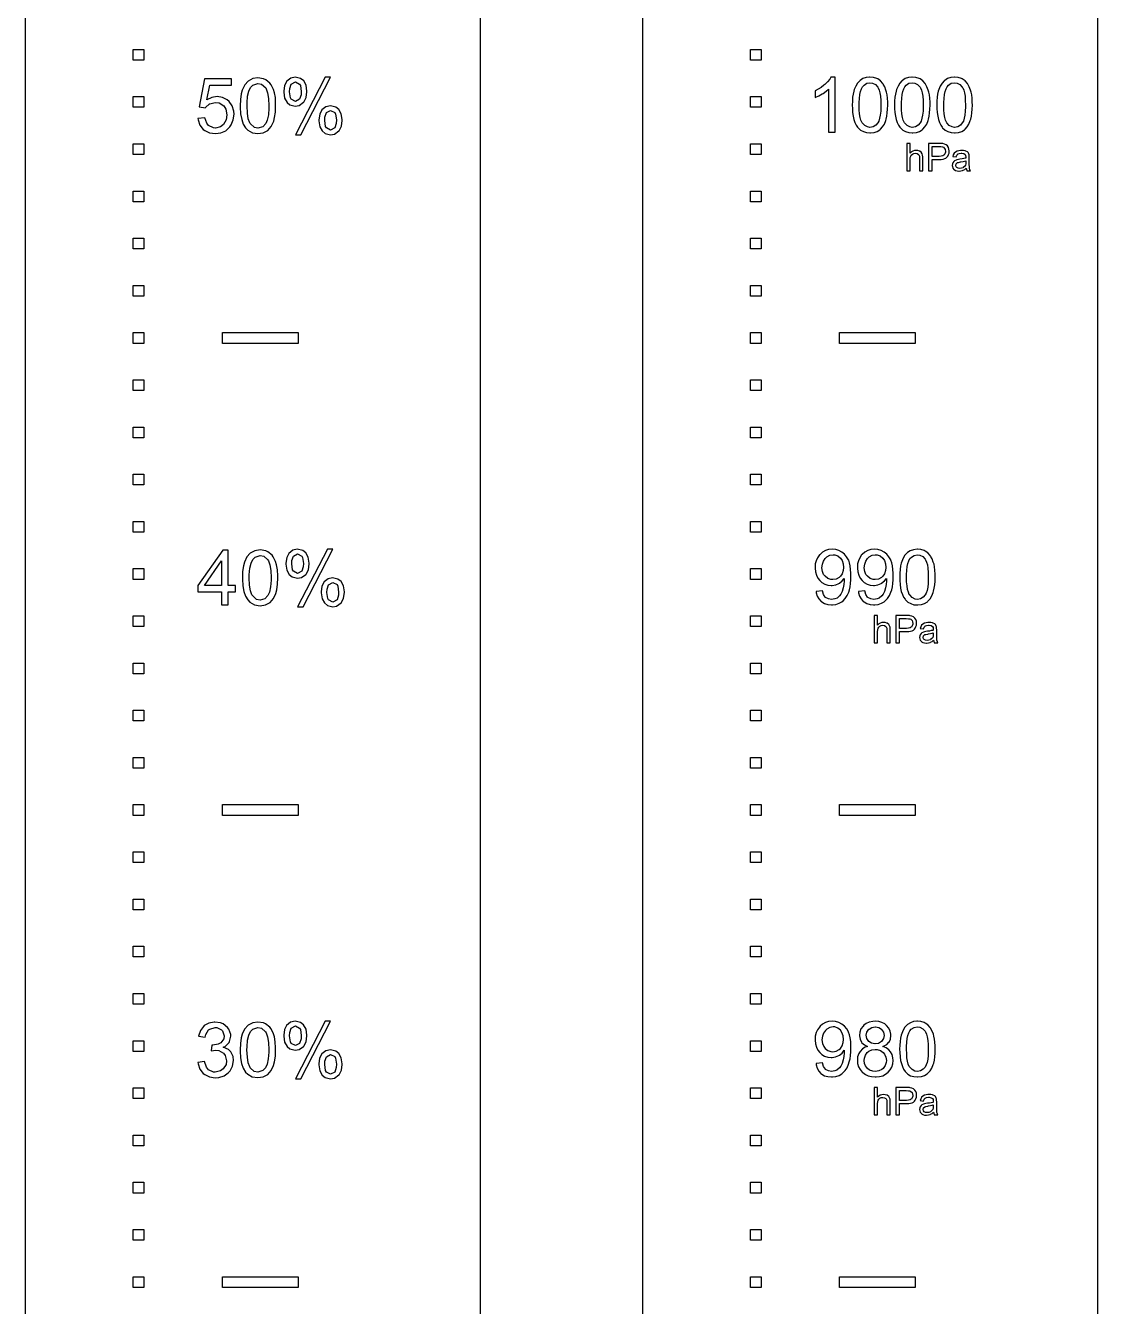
# Model space of a CAD drawing. Header units: inches. Extents: x 17799.5 to 17853.5, y 16359.4 to 16398.9.
# Drawn here: x 17835.678 to 17838.631, y 16374.311 to 16377.838 of the extents above; entities that cross this region are included whole.
import ezdxf

# ---------------------------------------------------------------- set-up
doc = ezdxf.new("R2010")
doc.units = ezdxf.units.IN
doc.header["$MEASUREMENT"] = 0

msp = doc.modelspace()

# ---------------------------------------------------------------- linework, layer by layer
at = {"color": 4, "linetype": 'ByBlock'}
for points in [[(17836.9303, 16370.6776), (17835.6779, 16370.6776), (17835.6779, 16384.5786), (17836.9303, 16384.5786)], [(17838.6306, 16370.6776), (17837.3782, 16370.6776), (17837.3782, 16384.5786), (17838.6306, 16384.5786)]]:
    msp.add_lwpolyline(points, close=True, dxfattribs=at)
at = {"color": 2, "linetype": 'ByBlock'}
for points in [[(17835.9746, 16377.7728), (17836.0036, 16377.7728), (17836.0036, 16377.7433), (17835.9746, 16377.7433)], [(17837.6749, 16377.7728), (17837.7039, 16377.7728), (17837.7039, 16377.7433), (17837.6749, 16377.7433)], [(17835.9746, 16377.6428), (17836.0036, 16377.6428), (17836.0036, 16377.6133), (17835.9746, 16377.6133)], [(17837.6749, 16377.6428), (17837.7039, 16377.6428), (17837.7039, 16377.6133), (17837.6749, 16377.6133)], [(17835.9746, 16377.5128), (17836.0036, 16377.5128), (17836.0036, 16377.4833), (17835.9746, 16377.4833)], [(17837.6749, 16377.5128), (17837.7039, 16377.5128), (17837.7039, 16377.4833), (17837.6749, 16377.4833)], [(17835.9746, 16377.3828), (17836.0036, 16377.3828), (17836.0036, 16377.3533), (17835.9746, 16377.3533)], [(17837.6749, 16377.3828), (17837.7039, 16377.3828), (17837.7039, 16377.3533), (17837.6749, 16377.3533)], [(17835.9746, 16377.2528), (17836.0036, 16377.2528), (17836.0036, 16377.2233), (17835.9746, 16377.2233)], [(17837.6749, 16377.2528), (17837.7039, 16377.2528), (17837.7039, 16377.2233), (17837.6749, 16377.2233)], [(17835.9746, 16377.1228), (17836.0036, 16377.1228), (17836.0036, 16377.0933), (17835.9746, 16377.0933)], [(17837.6749, 16377.1228), (17837.7039, 16377.1228), (17837.7039, 16377.0933), (17837.6749, 16377.0933)], [(17835.9746, 16376.9928), (17836.0036, 16376.9928), (17836.0036, 16376.9633), (17835.9746, 16376.9633)], [(17836.22, 16376.9928), (17836.4286, 16376.9928), (17836.4286, 16376.9633), (17836.22, 16376.9633)], [(17837.6749, 16376.9928), (17837.7039, 16376.9928), (17837.7039, 16376.9633), (17837.6749, 16376.9633)], [(17837.9203, 16376.9928), (17838.1289, 16376.9928), (17838.1289, 16376.9633), (17837.9203, 16376.9633)], [(17835.9746, 16376.8628), (17836.0036, 16376.8628), (17836.0036, 16376.8333), (17835.9746, 16376.8333)], [(17837.6749, 16376.8628), (17837.7039, 16376.8628), (17837.7039, 16376.8333), (17837.6749, 16376.8333)], [(17835.9746, 16376.7328), (17836.0036, 16376.7328), (17836.0036, 16376.7033), (17835.9746, 16376.7033)], [(17837.6749, 16376.7328), (17837.7039, 16376.7328), (17837.7039, 16376.7033), (17837.6749, 16376.7033)], [(17835.9746, 16376.6028), (17836.0036, 16376.6028), (17836.0036, 16376.5733), (17835.9746, 16376.5733)], [(17837.6749, 16376.6028), (17837.7039, 16376.6028), (17837.7039, 16376.5733), (17837.6749, 16376.5733)], [(17835.9746, 16376.4728), (17836.0036, 16376.4728), (17836.0036, 16376.4433), (17835.9746, 16376.4433)], [(17837.6749, 16376.4728), (17837.7039, 16376.4728), (17837.7039, 16376.4433), (17837.6749, 16376.4433)], [(17835.9746, 16376.3428), (17836.0036, 16376.3428), (17836.0036, 16376.3133), (17835.9746, 16376.3133)], [(17837.6749, 16376.3428), (17837.7039, 16376.3428), (17837.7039, 16376.3133), (17837.6749, 16376.3133)], [(17835.9746, 16376.2128), (17836.0036, 16376.2128), (17836.0036, 16376.1833), (17835.9746, 16376.1833)], [(17837.6749, 16376.2128), (17837.7039, 16376.2128), (17837.7039, 16376.1833), (17837.6749, 16376.1833)], [(17835.9746, 16376.0828), (17836.0036, 16376.0828), (17836.0036, 16376.0533), (17835.9746, 16376.0533)], [(17837.6749, 16376.0828), (17837.7039, 16376.0828), (17837.7039, 16376.0533), (17837.6749, 16376.0533)], [(17835.9746, 16375.9528), (17836.0036, 16375.9528), (17836.0036, 16375.9233), (17835.9746, 16375.9233)], [(17837.6749, 16375.9528), (17837.7039, 16375.9528), (17837.7039, 16375.9233), (17837.6749, 16375.9233)], [(17835.9746, 16375.8228), (17836.0036, 16375.8228), (17836.0036, 16375.7933), (17835.9746, 16375.7933)], [(17837.6749, 16375.8228), (17837.7039, 16375.8228), (17837.7039, 16375.7933), (17837.6749, 16375.7933)], [(17835.9746, 16375.6928), (17836.0036, 16375.6928), (17836.0036, 16375.6633), (17835.9746, 16375.6633)], [(17836.22, 16375.6928), (17836.4286, 16375.6928), (17836.4286, 16375.6633), (17836.22, 16375.6633)], [(17837.6749, 16375.6928), (17837.7039, 16375.6928), (17837.7039, 16375.6633), (17837.6749, 16375.6633)], [(17837.9203, 16375.6928), (17838.1289, 16375.6928), (17838.1289, 16375.6633), (17837.9203, 16375.6633)], [(17835.9746, 16375.5628), (17836.0036, 16375.5628), (17836.0036, 16375.5333), (17835.9746, 16375.5333)], [(17837.6749, 16375.5628), (17837.7039, 16375.5628), (17837.7039, 16375.5333), (17837.6749, 16375.5333)], [(17835.9746, 16375.4328), (17836.0036, 16375.4328), (17836.0036, 16375.4033), (17835.9746, 16375.4033)], [(17837.6749, 16375.4328), (17837.7039, 16375.4328), (17837.7039, 16375.4033), (17837.6749, 16375.4033)], [(17835.9746, 16375.3028), (17836.0036, 16375.3028), (17836.0036, 16375.2733), (17835.9746, 16375.2733)], [(17837.6749, 16375.3028), (17837.7039, 16375.3028), (17837.7039, 16375.2733), (17837.6749, 16375.2733)], [(17835.9746, 16375.1728), (17836.0036, 16375.1728), (17836.0036, 16375.1433), (17835.9746, 16375.1433)], [(17837.6749, 16375.1728), (17837.7039, 16375.1728), (17837.7039, 16375.1433), (17837.6749, 16375.1433)], [(17835.9746, 16375.0428), (17836.0036, 16375.0428), (17836.0036, 16375.0133), (17835.9746, 16375.0133)], [(17837.6749, 16375.0428), (17837.7039, 16375.0428), (17837.7039, 16375.0133), (17837.6749, 16375.0133)], [(17835.9746, 16374.9128), (17836.0036, 16374.9128), (17836.0036, 16374.8833), (17835.9746, 16374.8833)], [(17837.6749, 16374.9128), (17837.7039, 16374.9128), (17837.7039, 16374.8833), (17837.6749, 16374.8833)], [(17835.9746, 16374.7828), (17836.0036, 16374.7828), (17836.0036, 16374.7533), (17835.9746, 16374.7533)], [(17837.6749, 16374.7828), (17837.7039, 16374.7828), (17837.7039, 16374.7533), (17837.6749, 16374.7533)], [(17835.9746, 16374.6528), (17836.0036, 16374.6528), (17836.0036, 16374.6233), (17835.9746, 16374.6233)], [(17837.6749, 16374.6528), (17837.7039, 16374.6528), (17837.7039, 16374.6233), (17837.6749, 16374.6233)], [(17835.9746, 16374.5228), (17836.0036, 16374.5228), (17836.0036, 16374.4933), (17835.9746, 16374.4933)], [(17837.6749, 16374.5228), (17837.7039, 16374.5228), (17837.7039, 16374.4933), (17837.6749, 16374.4933)], [(17835.9746, 16374.3928), (17836.0036, 16374.3928), (17836.0036, 16374.3633), (17835.9746, 16374.3633)], [(17836.22, 16374.3928), (17836.4286, 16374.3928), (17836.4286, 16374.3633), (17836.22, 16374.3633)], [(17837.6749, 16374.3928), (17837.7039, 16374.3928), (17837.7039, 16374.3633), (17837.6749, 16374.3633)], [(17837.9203, 16374.3928), (17838.1289, 16374.3928), (17838.1289, 16374.3633), (17837.9203, 16374.3633)]]:
    msp.add_lwpolyline(points, close=True, dxfattribs=at)
at = {"color": 2, "linetype": 'ByBlock', "flags": 128}
for points in [[(17836.3668, 16377.6233), (17836.3659, 16377.64), (17836.3636, 16377.6531), (17836.3608, 16377.6621), (17836.3543, 16377.6753), (17836.3508, 16377.6797), (17836.3393, 16377.6894), (17836.3335, 16377.6919), (17836.3181, 16377.6942), (17836.3037, 16377.6923), (17836.2909, 16377.6855), (17836.2816, 16377.6749), (17836.2745, 16377.6605), (17836.2719, 16377.6502), (17836.2697, 16377.6351), (17836.2691, 16377.6175), (17836.2691, 16377.614), (17836.2703, 16377.5957), (17836.2732, 16377.58), (17836.2777, 16377.5668), (17836.2838, 16377.5565), (17836.2899, 16377.5501), (17836.3027, 16377.543), (17836.3181, 16377.5408), (17836.3325, 16377.543), (17836.3454, 16377.5498), (17836.3547, 16377.5604), (17836.3614, 16377.5748), (17836.364, 16377.5848), (17836.3662, 16377.5998), (17836.3668, 16377.6175)], [(17836.4531, 16377.6579), (17836.4508, 16377.6743), (17836.4441, 16377.6862), (17836.4351, 16377.6929), (17836.4207, 16377.6961), (17836.4082, 16377.6939), (17836.3973, 16377.6849), (17836.3912, 16377.6733), (17836.389, 16377.6576), (17836.3893, 16377.6547), (17836.3915, 16377.6387), (17836.3983, 16377.6268), (17836.4063, 16377.6204), (17836.4207, 16377.6168), (17836.4316, 16377.6185), (17836.4438, 16377.6271), (17836.4444, 16377.6278), (17836.4512, 16377.64), (17836.4531, 16377.6563)], [(17836.5182, 16377.6961), (17836.5031, 16377.6961), (17836.4214, 16377.5379), (17836.4364, 16377.5379)], [(17837.9081, 16377.5452), (17837.9081, 16377.6963), (17837.8961, 16377.6963), (17837.8931, 16377.6907), (17837.8875, 16377.6836), (17837.88, 16377.6761), (17837.8771, 16377.6739), (17837.8696, 16377.6682), (17837.8617, 16377.663), (17837.8528, 16377.6585), (17837.8528, 16377.6406), (17837.855, 16377.6413), (17837.8632, 16377.6451), (17837.8722, 16377.6503), (17837.8748, 16377.6514), (17837.8831, 16377.6574), (17837.8898, 16377.663), (17837.8898, 16377.5452)], [(17838.053, 16377.6279), (17838.0523, 16377.6383), (17838.0512, 16377.6473), (17838.0497, 16377.6548), (17838.0482, 16377.6604), (17838.0448, 16377.6693), (17838.0403, 16377.6772), (17838.0392, 16377.6787), (17838.0329, 16377.6858), (17838.0254, 16377.6914), (17838.0228, 16377.6925), (17838.0142, 16377.6952), (17838.0041, 16377.6963), (17838.003, 16377.6963), (17837.9933, 16377.6952), (17837.9847, 16377.6922), (17837.9772, 16377.6873), (17837.9757, 16377.6862), (17837.9697, 16377.6798), (17837.9649, 16377.6716), (17837.9607, 16377.6623), (17837.9596, 16377.6581), (17837.9578, 16377.6499), (17837.9563, 16377.6409), (17837.9555, 16377.6305), (17837.9551, 16377.6192), (17837.9555, 16377.6099), (17837.9563, 16377.5987), (17837.9578, 16377.5886), (17837.96, 16377.5796), (17837.9626, 16377.5714), (17837.966, 16377.5643), (17837.9701, 16377.5583), (17837.9712, 16377.5568), (17837.9779, 16377.5508), (17837.9858, 16377.5463), (17837.9944, 16377.5437), (17838.0041, 16377.5426), (17838.0056, 16377.5426), (17838.0153, 16377.5441), (17838.0239, 16377.5467), (17838.0314, 16377.5516), (17838.0329, 16377.5527), (17838.0388, 16377.5594), (17838.0437, 16377.5673), (17838.0478, 16377.5766), (17838.0489, 16377.5807), (17838.0508, 16377.589), (17838.0519, 16377.5979), (17838.0527, 16377.608), (17838.053, 16377.6192)], [(17838.1696, 16377.6279), (17838.1689, 16377.6383), (17838.1677, 16377.6473), (17838.1662, 16377.6548), (17838.1647, 16377.6604), (17838.161, 16377.6693), (17838.1569, 16377.6772), (17838.1558, 16377.6787), (17838.1494, 16377.6858), (17838.1419, 16377.6914), (17838.1393, 16377.6925), (17838.1307, 16377.6952), (17838.1207, 16377.6963), (17838.1195, 16377.6963), (17838.1098, 16377.6952), (17838.1012, 16377.6922), (17838.0937, 16377.6873), (17838.0923, 16377.6862), (17838.0863, 16377.6798), (17838.0814, 16377.6716), (17838.0773, 16377.6623), (17838.0762, 16377.6581), (17838.0743, 16377.6499), (17838.0728, 16377.6409), (17838.0721, 16377.6305), (17838.0717, 16377.6192), (17838.0721, 16377.6099), (17838.0728, 16377.5987), (17838.0743, 16377.5886), (17838.0766, 16377.5796), (17838.0792, 16377.5714), (17838.0825, 16377.5643), (17838.0867, 16377.5583), (17838.0878, 16377.5568), (17838.0945, 16377.5508), (17838.1023, 16377.5463), (17838.1109, 16377.5437), (17838.1207, 16377.5426), (17838.1222, 16377.5426), (17838.1319, 16377.5441), (17838.1404, 16377.5467), (17838.1479, 16377.5516), (17838.1494, 16377.5527), (17838.1554, 16377.5594), (17838.1603, 16377.5673), (17838.164, 16377.5766), (17838.1655, 16377.5807), (17838.1674, 16377.589), (17838.1685, 16377.5979), (17838.1692, 16377.608), (17838.1696, 16377.6192)], [(17838.2858, 16377.6279), (17838.2854, 16377.6383), (17838.2843, 16377.6473), (17838.2828, 16377.6548), (17838.2813, 16377.6604), (17838.2776, 16377.6693), (17838.2735, 16377.6772), (17838.2723, 16377.6787), (17838.266, 16377.6858), (17838.2585, 16377.6914), (17838.2559, 16377.6925), (17838.2469, 16377.6952), (17838.2372, 16377.6963), (17838.2361, 16377.6963), (17838.2264, 16377.6952), (17838.2174, 16377.6922), (17838.2099, 16377.6873), (17838.2088, 16377.6862), (17838.2029, 16377.6798), (17838.1976, 16377.6716), (17838.1939, 16377.6623), (17838.1924, 16377.6581), (17838.1905, 16377.6499), (17838.1894, 16377.6409), (17838.1886, 16377.6305), (17838.1883, 16377.6192), (17838.1886, 16377.6099), (17838.1894, 16377.5987), (17838.1909, 16377.5886), (17838.1927, 16377.5796), (17838.1958, 16377.5714), (17838.1991, 16377.5643), (17838.2032, 16377.5583), (17838.2043, 16377.5568), (17838.2111, 16377.5508), (17838.2185, 16377.5463), (17838.2275, 16377.5437), (17838.2372, 16377.5426), (17838.2387, 16377.5426), (17838.2484, 16377.5441), (17838.257, 16377.5467), (17838.2645, 16377.5516), (17838.266, 16377.5527), (17838.272, 16377.5594), (17838.2768, 16377.5673), (17838.2805, 16377.5766), (17838.2817, 16377.5807), (17838.2836, 16377.589), (17838.285, 16377.5979), (17838.2858, 16377.608), (17838.2862, 16377.6192)], [(17836.245, 16377.674), (17836.245, 16377.6916), (17836.1703, 16377.6916), (17836.1559, 16377.6143), (17836.1732, 16377.612), (17836.1732, 16377.6124), (17836.1844, 16377.6226), (17836.1857, 16377.6233), (17836.2005, 16377.6268), (17836.2113, 16377.6252), (17836.2238, 16377.6175), (17836.2296, 16377.6082), (17836.2325, 16377.5928), (17836.2306, 16377.5784), (17836.2232, 16377.5662), (17836.2152, 16377.5594), (17836.2008, 16377.5559), (17836.1953, 16377.5565), (17836.1818, 16377.5633), (17836.177, 16377.5694), (17836.1719, 16377.5844), (17836.1527, 16377.5828), (17836.1533, 16377.5784), (17836.1581, 16377.5639), (17836.1674, 16377.5524), (17836.1716, 16377.5492), (17836.1847, 16377.543), (17836.2008, 16377.5408), (17836.2162, 16377.5427), (17836.2293, 16377.5488), (17836.2402, 16377.5591), (17836.2444, 16377.5652), (17836.2501, 16377.5787), (17836.2521, 16377.5944), (17836.2514, 16377.603), (17836.2469, 16377.6175), (17836.2386, 16377.6294), (17836.2335, 16377.6339), (17836.2206, 16377.6406), (17836.2053, 16377.6428), (17836.1912, 16377.6406), (17836.177, 16377.6335), (17836.185, 16377.674)], [(17836.3479, 16377.6114), (17836.3467, 16377.5925), (17836.3438, 16377.578), (17836.3393, 16377.5684), (17836.3316, 16377.56), (17836.3181, 16377.5559), (17836.3082, 16377.5581), (17836.2966, 16377.5684), (17836.2953, 16377.5706), (17836.2912, 16377.5816), (17836.2889, 16377.5973), (17836.288, 16377.6175), (17836.2883, 16377.6258), (17836.2896, 16377.6441), (17836.2928, 16377.6582), (17836.2976, 16377.6682), (17836.304, 16377.6746), (17836.3178, 16377.6791), (17836.3277, 16377.6769), (17836.3393, 16377.6669), (17836.3409, 16377.6643), (17836.3447, 16377.6534), (17836.3473, 16377.6377), (17836.3479, 16377.6175)], [(17836.4367, 16377.648), (17836.4326, 16377.6355), (17836.421, 16377.6294), (17836.4098, 16377.6355), (17836.4076, 16377.6393), (17836.405, 16377.6557), (17836.4056, 16377.665), (17836.4098, 16377.6775), (17836.421, 16377.6836), (17836.4326, 16377.6775), (17836.4348, 16377.6736), (17836.4371, 16377.6573)], [(17838.034, 16377.6148), (17838.0336, 16377.6024), (17838.0325, 16377.5916), (17838.0306, 16377.583), (17838.0284, 16377.5755), (17838.0258, 16377.5703), (17838.0202, 16377.5643), (17838.0127, 16377.5594), (17838.0041, 16377.5579), (17837.9974, 16377.5591), (17837.9895, 16377.5628), (17837.9828, 16377.5703), (17837.9817, 16377.5722), (17837.9791, 16377.5781), (17837.9768, 16377.5856), (17837.9753, 16377.5953), (17837.9746, 16377.6065), (17837.9742, 16377.6192), (17837.9742, 16377.6264), (17837.975, 16377.6379), (17837.9761, 16377.6484), (17837.9779, 16377.657), (17837.9806, 16377.6645), (17837.9839, 16377.6701), (17837.9877, 16377.6746), (17837.9951, 16377.6795), (17838.0041, 16377.6809), (17838.0112, 16377.6798), (17838.019, 16377.6757), (17838.0258, 16377.6686), (17838.0269, 16377.6667), (17838.0295, 16377.6608), (17838.0314, 16377.6529), (17838.0329, 16377.6436), (17838.034, 16377.6323), (17838.0344, 16377.6192)], [(17838.1506, 16377.6148), (17838.1502, 16377.6024), (17838.1491, 16377.5916), (17838.1472, 16377.583), (17838.1449, 16377.5755), (17838.1419, 16377.5703), (17838.1367, 16377.5643), (17838.1292, 16377.5594), (17838.1207, 16377.5579), (17838.1139, 16377.5591), (17838.1061, 16377.5628), (17838.0994, 16377.5703), (17838.0982, 16377.5722), (17838.0956, 16377.5781), (17838.0934, 16377.5856), (17838.0919, 16377.5953), (17838.0911, 16377.6065), (17838.0908, 16377.6192), (17838.0908, 16377.6264), (17838.0915, 16377.6379), (17838.0926, 16377.6484), (17838.0945, 16377.657), (17838.0971, 16377.6645), (17838.1001, 16377.6701), (17838.1038, 16377.6746), (17838.1113, 16377.6795), (17838.1207, 16377.6809), (17838.1274, 16377.6798), (17838.1352, 16377.6757), (17838.1419, 16377.6686), (17838.1431, 16377.6667), (17838.1461, 16377.6608), (17838.1479, 16377.6529), (17838.1494, 16377.6436), (17838.1506, 16377.6323), (17838.1506, 16377.6192)], [(17838.2671, 16377.6148), (17838.2667, 16377.6024), (17838.2656, 16377.5916), (17838.2637, 16377.583), (17838.2615, 16377.5755), (17838.2585, 16377.5703), (17838.2533, 16377.5643), (17838.2458, 16377.5594), (17838.2372, 16377.5579), (17838.2305, 16377.5591), (17838.2226, 16377.5628), (17838.2159, 16377.5703), (17838.2148, 16377.5722), (17838.2122, 16377.5781), (17838.2099, 16377.5856), (17838.2085, 16377.5953), (17838.2077, 16377.6065), (17838.2073, 16377.6192), (17838.2073, 16377.6264), (17838.2081, 16377.6379), (17838.2092, 16377.6484), (17838.2111, 16377.657), (17838.2137, 16377.6645), (17838.2167, 16377.6701), (17838.2204, 16377.6746), (17838.2279, 16377.6795), (17838.2368, 16377.6809), (17838.244, 16377.6798), (17838.2518, 16377.6757), (17838.2585, 16377.6686), (17838.2596, 16377.6667), (17838.2622, 16377.6608), (17838.2645, 16377.6529), (17838.266, 16377.6436), (17838.2667, 16377.6323), (17838.2671, 16377.6192)], [(17836.5502, 16377.5793), (17836.5477, 16377.5954), (17836.5409, 16377.6072), (17836.5323, 16377.614), (17836.5175, 16377.6172), (17836.5053, 16377.6149), (17836.4941, 16377.6063), (17836.4883, 16377.5944), (17836.4861, 16377.5787), (17836.4861, 16377.5761), (17836.4887, 16377.5597), (17836.4951, 16377.5482), (17836.5034, 16377.5414), (17836.5178, 16377.5379), (17836.5287, 16377.5398), (17836.5409, 16377.5482), (17836.5416, 16377.5488), (17836.548, 16377.561), (17836.5502, 16377.5774)], [(17836.5339, 16377.569), (17836.5297, 16377.5565), (17836.5182, 16377.5504), (17836.5066, 16377.5565), (17836.5044, 16377.5604), (17836.5021, 16377.5767), (17836.5025, 16377.586), (17836.5066, 16377.5986), (17836.5182, 16377.6047), (17836.5297, 16377.5989), (17836.5319, 16377.5947), (17836.5342, 16377.5784)], [(17838.1406, 16377.4388), (17838.15, 16377.4388), (17838.15, 16377.4734), (17838.1498, 16377.4769), (17838.1492, 16377.4818), (17838.1479, 16377.4855), (17838.1455, 16377.4894), (17838.1416, 16377.4923), (17838.1405, 16377.4927), (17838.136, 16377.4941), (17838.1312, 16377.4945), (17838.1264, 16377.4941), (17838.1221, 16377.4927), (17838.1182, 16377.4904), (17838.1148, 16377.4871), (17838.1148, 16377.5139), (17838.1056, 16377.5139), (17838.1056, 16377.4388), (17838.1148, 16377.4388), (17838.1148, 16377.4687), (17838.1148, 16377.4696), (17838.1152, 16377.4747), (17838.1164, 16377.4788), (17838.118, 16377.4813), (17838.1215, 16377.4845), (17838.1246, 16377.4859), (17838.1293, 16377.4867), (17838.134, 16377.4858), (17838.1378, 16377.4835), (17838.1385, 16377.4826), (17838.1401, 16377.4786), (17838.1406, 16377.4734)], [(17838.2223, 16377.4934), (17838.2217, 16377.4981), (17838.2201, 16377.5026), (17838.22, 16377.5026), (17838.2174, 16377.5068), (17838.2141, 16377.5098), (17838.2136, 16377.5101), (17838.2096, 16377.5121), (17838.2048, 16377.5132), (17838.2033, 16377.5135), (17838.199, 16377.5139), (17838.1934, 16377.5139), (17838.165, 16377.5139), (17838.165, 16377.4388), (17838.1751, 16377.4388), (17838.1751, 16377.4694), (17838.1943, 16377.4694), (17838.1947, 16377.4694), (17838.2006, 16377.4697), (17838.2056, 16377.4706), (17838.2099, 16377.4719), (17838.2135, 16377.4737), (17838.2162, 16377.476), (17838.2185, 16377.479), (17838.2207, 16377.4831), (17838.2218, 16377.4874), (17838.2223, 16377.4923)], [(17838.2119, 16377.4898), (17838.2106, 16377.4854), (17838.2081, 16377.4819), (17838.2078, 16377.4818), (17838.2045, 16377.4798), (17838.2, 16377.4786), (17838.1944, 16377.4783), (17838.1751, 16377.4783), (17838.1751, 16377.5052), (17838.1941, 16377.5052), (17838.1997, 16377.505), (17838.2035, 16377.5045), (17838.2063, 16377.5033), (17838.2098, 16377.5), (17838.2114, 16377.4967), (17838.2121, 16377.492)], [(17838.2783, 16377.4454), (17838.2782, 16377.4465), (17838.2779, 16377.4499), (17838.2778, 16377.4549), (17838.2778, 16377.4617), (17838.2778, 16377.474), (17838.2776, 16377.4786), (17838.2773, 16377.4825), (17838.2766, 16377.4848), (17838.2745, 16377.4888), (17838.2725, 16377.4905), (17838.268, 16377.4928), (17838.2664, 16377.4934), (17838.262, 16377.4943), (17838.2567, 16377.4945), (17838.2534, 16377.4944), (17838.2487, 16377.4938), (17838.2443, 16377.4927), (17838.2439, 16377.4924), (17838.2395, 16377.4901), (17838.2363, 16377.4872), (17838.2359, 16377.4867), (17838.2337, 16377.4826), (17838.2322, 16377.4777), (17838.2412, 16377.4766), (17838.2412, 16377.4767), (17838.2432, 16377.4815), (17838.2458, 16377.4846), (17838.2462, 16377.4849), (17838.2501, 16377.4864), (17838.2554, 16377.4869), (17838.2575, 16377.4868), (17838.2623, 16377.4858), (17838.2659, 16377.4838), (17838.2677, 16377.4809), (17838.2685, 16377.4759), (17838.2685, 16377.4734), (17838.2667, 16377.4729), (17838.2629, 16377.472), (17838.2578, 16377.471), (17838.252, 16377.4703), (17838.2478, 16377.4697), (17838.2438, 16377.4688), (17838.2413, 16377.468), (17838.2372, 16377.4658), (17838.2353, 16377.4644), (17838.2324, 16377.4605), (17838.2313, 16377.4579), (17838.2306, 16377.4532), (17838.231, 16377.4499), (17838.2326, 16377.4456), (17838.2355, 16377.4421), (17838.236, 16377.4416), (17838.2396, 16377.4394), (17838.2439, 16377.4381), (17838.2492, 16377.4377), (17838.2501, 16377.4377), (17838.2548, 16377.4383), (17838.2594, 16377.4394), (17838.2611, 16377.4403), (17838.2651, 16377.4424), (17838.2692, 16377.4456), (17838.2696, 16377.4433), (17838.271, 16377.4388), (17838.2806, 16377.4388), (17838.2796, 16377.441)], [(17838.268, 16377.4575), (17838.267, 16377.4536), (17838.2646, 16377.4502), (17838.2608, 16377.4473), (17838.2606, 16377.447), (17838.2563, 16377.4454), (17838.2514, 16377.4449), (17838.2469, 16377.4454), (17838.2432, 16377.4473), (17838.2418, 16377.4492), (17838.2405, 16377.4535), (17838.2418, 16377.4579), (17838.2454, 16377.461), (17838.2479, 16377.4617), (17838.2534, 16377.4627), (17838.2548, 16377.463), (17838.2604, 16377.464), (17838.2649, 16377.465), (17838.2685, 16377.4663), (17838.2685, 16377.4628)], [(17836.2562, 16376.2793), (17836.2562, 16376.2963), (17836.236, 16376.2963), (17836.236, 16376.3935), (17836.221, 16376.3935), (17836.1527, 16376.2963), (17836.1527, 16376.2793), (17836.2177, 16376.2793), (17836.2177, 16376.2433), (17836.236, 16376.2433), (17836.236, 16376.2793)], [(17836.3729, 16376.3233), (17836.372, 16376.3399), (17836.3694, 16376.3531), (17836.3668, 16376.3621), (17836.3601, 16376.3752), (17836.3569, 16376.3797), (17836.3454, 16376.3894), (17836.3396, 16376.3919), (17836.3242, 16376.3942), (17836.3098, 16376.3922), (17836.2969, 16376.3855), (17836.2876, 16376.3749), (17836.2806, 16376.3605), (17836.278, 16376.3502), (17836.2758, 16376.3351), (17836.2751, 16376.3175), (17836.2751, 16376.314), (17836.2764, 16376.2957), (17836.2793, 16376.2799), (17836.2838, 16376.2668), (17836.2899, 16376.2565), (17836.296, 16376.2501), (17836.3085, 16376.243), (17836.3242, 16376.2408), (17836.3386, 16376.243), (17836.3515, 16376.2498), (17836.3607, 16376.2604), (17836.3675, 16376.2748), (17836.37, 16376.2847), (17836.3723, 16376.2998), (17836.3729, 16376.3175)], [(17836.4592, 16376.3579), (17836.4566, 16376.3743), (17836.4502, 16376.3862), (17836.4412, 16376.3929), (17836.4265, 16376.3961), (17836.4143, 16376.3938), (17836.4031, 16376.3849), (17836.3973, 16376.3733), (17836.3951, 16376.3576), (17836.3951, 16376.355), (17836.3976, 16376.3387), (17836.4043, 16376.3268), (17836.4124, 16376.3204), (17836.4268, 16376.3168), (17836.4377, 16376.3188), (17836.4499, 16376.3271), (17836.4505, 16376.3278), (17836.4569, 16376.3399), (17836.4592, 16376.3563)], [(17836.5242, 16376.3961), (17836.5092, 16376.3961), (17836.4271, 16376.2379), (17836.4425, 16376.2379)], [(17837.879, 16376.2465), (17837.8879, 16376.2439), (17837.898, 16376.2428), (17837.9006, 16376.2428), (17837.91, 16376.2443), (17837.9189, 16376.2473), (17837.9268, 16376.2518), (17837.9298, 16376.254), (17837.9361, 16376.2607), (17837.9413, 16376.2686), (17837.9454, 16376.2779), (17837.9473, 16376.2843), (17837.9492, 16376.2925), (17837.9503, 16376.3019), (17837.9514, 16376.3123), (17837.9514, 16376.3235), (17837.9514, 16376.3299), (17837.9507, 16376.3407), (17837.9496, 16376.3505), (17837.9477, 16376.3587), (17837.9454, 16376.3658), (17837.9447, 16376.3669), (17837.9398, 16376.3755), (17837.9339, 16376.3826), (17837.9268, 16376.3882), (17837.9186, 16376.3927), (17837.9096, 16376.3953), (17837.9002, 16376.3961), (17837.8999, 16376.3961), (17837.8902, 16376.3953), (17837.8816, 16376.3927), (17837.8734, 16376.3882), (17837.8666, 16376.3822), (17837.8648, 16376.3804), (17837.8595, 16376.3729), (17837.8558, 16376.3647), (17837.8535, 16376.3557), (17837.8528, 16376.3456), (17837.8528, 16376.3437), (17837.8539, 16376.3337), (17837.8565, 16376.3247), (17837.8603, 16376.3168), (17837.8659, 16376.3097), (17837.8715, 16376.3049), (17837.8793, 16376.3), (17837.8879, 16376.2974), (17837.8973, 16376.2962), (17837.9002, 16376.2962), (17837.9096, 16376.2981), (17837.9182, 16376.3019), (17837.9201, 16376.303), (17837.9271, 16376.309), (17837.9331, 16376.3161), (17837.9331, 16376.3123), (17837.9331, 16376.3086), (17837.9324, 16376.2993), (17837.9305, 16376.2899), (17837.9275, 16376.2802), (17837.9238, 16376.2723), (17837.9204, 16376.2678), (17837.9133, 16376.2618), (17837.9077, 16376.2592), (17837.8984, 16376.2581), (17837.8898, 16376.2592), (17837.8819, 16376.2637), (17837.8808, 16376.2645), (17837.8763, 16376.2716), (17837.8734, 16376.2817), (17837.8558, 16376.2802), (17837.8562, 16376.2764), (17837.8588, 16376.2671), (17837.8633, 16376.2592), (17837.8692, 16376.2525), (17837.8715, 16376.251)], [(17838.068, 16376.3299), (17838.0672, 16376.3407), (17838.0661, 16376.3505), (17838.0643, 16376.3587), (17838.0616, 16376.3658), (17838.0613, 16376.3669), (17838.0564, 16376.3755), (17838.0504, 16376.3826), (17838.0433, 16376.3882), (17838.0351, 16376.3927), (17838.0261, 16376.3953), (17838.0164, 16376.3961), (17838.0067, 16376.3953), (17837.9978, 16376.3927), (17837.9899, 16376.3882), (17837.9828, 16376.3822), (17837.9809, 16376.3804), (17837.9761, 16376.3729), (17837.9724, 16376.3647), (17837.9701, 16376.3557), (17837.9694, 16376.3456), (17837.9694, 16376.3437), (17837.9705, 16376.3337), (17837.9731, 16376.3247), (17837.9768, 16376.3168), (17837.9824, 16376.3097), (17837.988, 16376.3049), (17837.9959, 16376.3), (17838.0045, 16376.2974), (17838.0138, 16376.2962), (17838.0168, 16376.2962), (17838.0258, 16376.2981), (17838.0347, 16376.3019), (17838.0362, 16376.303), (17838.0437, 16376.309), (17838.0497, 16376.3161), (17838.0497, 16376.3123), (17838.0497, 16376.3086), (17838.0489, 16376.2993), (17838.0471, 16376.2899), (17838.0441, 16376.2802), (17838.04, 16376.2723), (17838.037, 16376.2678), (17838.0295, 16376.2618), (17838.0243, 16376.2592), (17838.0146, 16376.2581), (17838.0064, 16376.2592), (17837.9985, 16376.2637), (17837.9974, 16376.2645), (17837.9929, 16376.2716), (17837.9899, 16376.2817), (17837.9724, 16376.2802), (17837.9727, 16376.2764), (17837.9753, 16376.2671), (17837.9798, 16376.2592), (17837.9854, 16376.2525), (17837.9877, 16376.251), (17837.9955, 16376.2465), (17838.0045, 16376.2439), (17838.0142, 16376.2428), (17838.0172, 16376.2428), (17838.0265, 16376.2443), (17838.0355, 16376.2473), (17838.0433, 16376.2518), (17838.0463, 16376.254), (17838.0527, 16376.2607), (17838.0575, 16376.2686), (17838.0616, 16376.2779), (17838.0639, 16376.2843), (17838.0658, 16376.2925), (17838.0669, 16376.3019), (17838.0676, 16376.3123), (17838.068, 16376.3235)], [(17838.1834, 16376.328), (17838.1831, 16376.3385), (17838.1819, 16376.3475), (17838.1805, 16376.355), (17838.1786, 16376.3606), (17838.1752, 16376.3695), (17838.1711, 16376.3774), (17838.17, 16376.3789), (17838.1636, 16376.386), (17838.1562, 16376.3912), (17838.1535, 16376.3927), (17838.1446, 16376.3953), (17838.1349, 16376.3961), (17838.1338, 16376.3961), (17838.124, 16376.395), (17838.1151, 16376.392), (17838.1076, 16376.3875), (17838.1065, 16376.3864), (17838.1005, 16376.3796), (17838.0953, 16376.3718), (17838.0915, 16376.3624), (17838.09, 16376.3583), (17838.0882, 16376.3501), (17838.0871, 16376.3407), (17838.0863, 16376.3306), (17838.0859, 16376.3194), (17838.0863, 16376.3097), (17838.0871, 16376.2989), (17838.0886, 16376.2888), (17838.0904, 16376.2794), (17838.0934, 16376.2716), (17838.0968, 16376.2645), (17838.1009, 16376.2585), (17838.102, 16376.257), (17838.1087, 16376.2506), (17838.1162, 16376.2465), (17838.1251, 16376.2435), (17838.1349, 16376.2428), (17838.136, 16376.2428), (17838.1461, 16376.2439), (17838.1547, 16376.2469), (17838.1621, 16376.2518), (17838.1636, 16376.2529), (17838.1696, 16376.2596), (17838.1745, 16376.2675), (17838.1782, 16376.2768), (17838.1793, 16376.2809), (17838.1812, 16376.2888), (17838.1827, 16376.2981), (17838.1834, 16376.3082), (17838.1838, 16376.3194)], [(17836.2177, 16376.2963), (17836.1706, 16376.2963), (17836.2177, 16376.364)], [(17836.354, 16376.3114), (17836.3527, 16376.2925), (17836.3498, 16376.278), (17836.3454, 16376.2684), (17836.3373, 16376.2601), (17836.3242, 16376.2559), (17836.3143, 16376.2581), (17836.3027, 16376.2684), (17836.3014, 16376.2706), (17836.2973, 16376.2815), (17836.295, 16376.2973), (17836.2941, 16376.3175), (17836.2941, 16376.3258), (17836.2957, 16376.3441), (17836.2989, 16376.3582), (17836.3037, 16376.3682), (17836.3101, 16376.3746), (17836.3239, 16376.3791), (17836.3338, 16376.3768), (17836.3454, 16376.3669), (17836.347, 16376.3643), (17836.3508, 16376.3534), (17836.3534, 16376.3377), (17836.354, 16376.3175)], [(17836.4428, 16376.348), (17836.4387, 16376.3354), (17836.4271, 16376.3294), (17836.4159, 16376.3354), (17836.4136, 16376.3393), (17836.4111, 16376.3557), (17836.4117, 16376.365), (17836.4159, 16376.3775), (17836.4271, 16376.3836), (17836.4387, 16376.3775), (17836.4409, 16376.3736), (17836.4431, 16376.3573)], [(17837.9305, 16376.3374), (17837.9275, 16376.3288), (17837.923, 16376.3217), (17837.9193, 16376.3183), (17837.9111, 16376.3138), (17837.9017, 16376.3127), (17837.8965, 16376.3131), (17837.8879, 16376.3161), (17837.8804, 16376.3217), (17837.8763, 16376.3269), (17837.873, 16376.3351), (17837.8719, 16376.3449), (17837.8719, 16376.3452), (17837.873, 16376.355), (17837.876, 16376.3635), (17837.8808, 16376.371), (17837.8853, 16376.3751), (17837.8935, 16376.3796), (17837.9025, 16376.3807), (17837.907, 16376.3807), (17837.9152, 16376.3778), (17837.9227, 16376.3718), (17837.9271, 16376.365), (17837.9301, 16376.3565), (17837.9313, 16376.3463)], [(17838.0467, 16376.3374), (17838.0441, 16376.3288), (17838.0392, 16376.3217), (17838.0355, 16376.3183), (17838.0276, 16376.3138), (17838.0183, 16376.3127), (17838.0131, 16376.3131), (17838.0045, 16376.3161), (17837.997, 16376.3217), (17837.9929, 16376.3269), (17837.9895, 16376.3351), (17837.9884, 16376.3449), (17837.9884, 16376.3452), (17837.9895, 16376.355), (17837.9925, 16376.3635), (17837.9974, 16376.371), (17838.0019, 16376.3751), (17838.0101, 16376.3796), (17838.0187, 16376.3807), (17838.0235, 16376.3807), (17838.0317, 16376.3778), (17838.0392, 16376.3718), (17838.0437, 16376.365), (17838.0467, 16376.3565), (17838.0475, 16376.3463)], [(17838.1648, 16376.3146), (17838.1644, 16376.3022), (17838.1633, 16376.2918), (17838.1614, 16376.2828), (17838.1591, 16376.2757), (17838.1562, 16376.2705), (17838.1509, 16376.2645), (17838.1435, 16376.2596), (17838.1349, 16376.2581), (17838.1282, 16376.2589), (17838.1203, 16376.263), (17838.1136, 16376.2705), (17838.1124, 16376.2719), (17838.1098, 16376.2779), (17838.1076, 16376.2858), (17838.1061, 16376.2951), (17838.105, 16376.3063), (17838.105, 16376.3194), (17838.105, 16376.3265), (17838.1057, 16376.3381), (17838.1068, 16376.3486), (17838.1087, 16376.3572), (17838.1113, 16376.3643), (17838.1143, 16376.3703), (17838.1181, 16376.3744), (17838.1255, 16376.3793), (17838.1345, 16376.3807), (17838.1416, 16376.38), (17838.1494, 16376.3759), (17838.1562, 16376.3688), (17838.1573, 16376.3669), (17838.1599, 16376.3609), (17838.1621, 16376.3531), (17838.1636, 16376.3437), (17838.1644, 16376.3325), (17838.1648, 16376.3194)], [(17836.5563, 16376.2793), (17836.5537, 16376.2953), (17836.547, 16376.3072), (17836.5384, 16376.314), (17836.5236, 16376.3172), (17836.5114, 16376.3149), (17836.5002, 16376.3063), (17836.4944, 16376.2944), (17836.4922, 16376.2787), (17836.4922, 16376.2761), (17836.4948, 16376.2597), (17836.5012, 16376.2482), (17836.5095, 16376.2414), (17836.5239, 16376.2379), (17836.5348, 16376.2398), (17836.547, 16376.2482), (17836.5477, 16376.2488), (17836.5541, 16376.261), (17836.5563, 16376.2777)], [(17836.5397, 16376.2693), (17836.5358, 16376.2565), (17836.5242, 16376.2507), (17836.5127, 16376.2565), (17836.5105, 16376.2604), (17836.5082, 16376.2767), (17836.5085, 16376.286), (17836.5127, 16376.2985), (17836.5242, 16376.3046), (17836.5358, 16376.2989), (17836.538, 16376.2947), (17836.5403, 16376.2783)], [(17838.0507, 16376.1388), (17838.0601, 16376.1388), (17838.0601, 16376.1734), (17838.0599, 16376.1769), (17838.0593, 16376.1818), (17838.058, 16376.1855), (17838.0556, 16376.1894), (17838.0517, 16376.1923), (17838.0506, 16376.1927), (17838.0461, 16376.1941), (17838.0413, 16376.1945), (17838.0365, 16376.1941), (17838.0322, 16376.1927), (17838.0283, 16376.1904), (17838.0249, 16376.1871), (17838.0249, 16376.2139), (17838.0157, 16376.2139), (17838.0157, 16376.1388), (17838.0249, 16376.1388), (17838.0249, 16376.1687), (17838.0249, 16376.1696), (17838.0253, 16376.1747), (17838.0265, 16376.1788), (17838.0281, 16376.1813), (17838.0316, 16376.1845), (17838.0347, 16376.1859), (17838.0394, 16376.1867), (17838.0441, 16376.1858), (17838.0479, 16376.1835), (17838.0486, 16376.1826), (17838.0501, 16376.1786), (17838.0507, 16376.1734)], [(17838.1324, 16376.1934), (17838.1318, 16376.1981), (17838.1302, 16376.2026), (17838.1301, 16376.2026), (17838.1275, 16376.2068), (17838.1242, 16376.2098), (17838.1237, 16376.2101), (17838.1197, 16376.2121), (17838.1149, 16376.2132), (17838.1134, 16376.2135), (17838.1091, 16376.2139), (17838.1035, 16376.2139), (17838.0751, 16376.2139), (17838.0751, 16376.1388), (17838.0852, 16376.1388), (17838.0852, 16376.1694), (17838.1044, 16376.1694), (17838.1048, 16376.1694), (17838.1107, 16376.1697), (17838.1157, 16376.1706), (17838.12, 16376.1719), (17838.1236, 16376.1737), (17838.1263, 16376.176), (17838.1286, 16376.179), (17838.1308, 16376.1831), (17838.1319, 16376.1874), (17838.1324, 16376.1923)], [(17838.122, 16376.1898), (17838.1207, 16376.1854), (17838.1181, 16376.1819), (17838.1179, 16376.1818), (17838.1146, 16376.1798), (17838.1101, 16376.1786), (17838.1045, 16376.1783), (17838.0852, 16376.1783), (17838.0852, 16376.2052), (17838.1042, 16376.2052), (17838.1098, 16376.205), (17838.1136, 16376.2045), (17838.1164, 16376.2033), (17838.1199, 16376.2), (17838.1214, 16376.1967), (17838.1222, 16376.192)], [(17838.1884, 16376.1454), (17838.1883, 16376.1465), (17838.188, 16376.1499), (17838.1879, 16376.1549), (17838.1879, 16376.1617), (17838.1879, 16376.174), (17838.1877, 16376.1786), (17838.1874, 16376.1825), (17838.1867, 16376.1848), (17838.1846, 16376.1888), (17838.1826, 16376.1905), (17838.1781, 16376.1928), (17838.1765, 16376.1934), (17838.1721, 16376.1943), (17838.1668, 16376.1945), (17838.1635, 16376.1944), (17838.1588, 16376.1938), (17838.1544, 16376.1927), (17838.154, 16376.1924), (17838.1496, 16376.1901), (17838.1464, 16376.1872), (17838.146, 16376.1867), (17838.1438, 16376.1826), (17838.1423, 16376.1777), (17838.1513, 16376.1766), (17838.1513, 16376.1767), (17838.1533, 16376.1815), (17838.1559, 16376.1846), (17838.1563, 16376.1849), (17838.1602, 16376.1864), (17838.1655, 16376.1869), (17838.1676, 16376.1868), (17838.1724, 16376.1858), (17838.176, 16376.1838), (17838.1778, 16376.1809), (17838.1786, 16376.1759), (17838.1786, 16376.1734), (17838.1768, 16376.1729), (17838.173, 16376.172), (17838.1679, 16376.171), (17838.1621, 16376.1703), (17838.1579, 16376.1697), (17838.1539, 16376.1688), (17838.1514, 16376.168), (17838.1473, 16376.1658), (17838.1454, 16376.1644), (17838.1425, 16376.1605), (17838.1414, 16376.1579), (17838.1407, 16376.1532), (17838.1411, 16376.1499), (17838.1427, 16376.1456), (17838.1456, 16376.1421), (17838.1461, 16376.1416), (17838.1497, 16376.1394), (17838.154, 16376.1381), (17838.1593, 16376.1377), (17838.1602, 16376.1377), (17838.1649, 16376.1383), (17838.1695, 16376.1394), (17838.1712, 16376.1403), (17838.1752, 16376.1424), (17838.1793, 16376.1456), (17838.1797, 16376.1433), (17838.1811, 16376.1388), (17838.1907, 16376.1388), (17838.1897, 16376.141)], [(17838.1781, 16376.1575), (17838.1771, 16376.1536), (17838.1747, 16376.1502), (17838.1709, 16376.1473), (17838.1707, 16376.147), (17838.1664, 16376.1454), (17838.1615, 16376.1449), (17838.157, 16376.1454), (17838.1533, 16376.1473), (17838.1519, 16376.1492), (17838.1506, 16376.1535), (17838.1519, 16376.1579), (17838.1554, 16376.161), (17838.158, 16376.1617), (17838.1635, 16376.1627), (17838.1649, 16376.163), (17838.1705, 16376.164), (17838.175, 16376.165), (17838.1786, 16376.1663), (17838.1786, 16376.1628)], [(17836.1825, 16375.0913), (17836.1697, 16375.0842), (17836.1678, 16375.0823), (17836.1594, 16375.0704), (17836.1546, 16375.0553), (17836.1729, 16375.0521), (17836.1748, 16375.0602), (17836.1822, 16375.0724), (17836.1854, 16375.0749), (17836.1999, 16375.0791), (17836.2044, 16375.0788), (17836.2175, 16375.0724), (17836.2201, 16375.0698), (17836.2246, 16375.0557), (17836.2236, 16375.048), (17836.2153, 16375.0367), (17836.2088, 16375.0335), (17836.1941, 16375.0306), (17836.1909, 16375.0306), (17836.1889, 16375.0145), (17836.2018, 16375.0165), (17836.2101, 16375.0155), (17836.223, 16375.0084), (17836.2278, 16375.002), (17836.2313, 16374.9872), (17836.23, 16374.9776), (17836.2223, 16374.9651), (17836.2149, 16374.9596), (17836.2005, 16374.9561), (17836.1951, 16374.9564), (17836.1819, 16374.9628), (17836.1764, 16374.9699), (17836.171, 16374.9856), (17836.1527, 16374.9831), (17836.1533, 16374.9786), (17836.1581, 16374.9641), (17836.1674, 16374.9526), (17836.1716, 16374.9493), (17836.1848, 16374.9429), (17836.2002, 16374.9407), (17836.2101, 16374.9416), (17836.2246, 16374.9461), (17836.2364, 16374.9545), (17836.2413, 16374.9599), (17836.2483, 16374.9728), (17836.2509, 16374.9879), (17836.2496, 16374.9988), (17836.2435, 16375.012), (17836.2368, 16375.0184), (17836.2226, 16375.0248), (17836.2274, 16375.0271), (17836.2384, 16375.0374), (17836.24, 16375.0402), (17836.2435, 16375.0553), (17836.2432, 16375.0602), (17836.2381, 16375.0746), (17836.2345, 16375.0794), (17836.2223, 16375.0891), (17836.2149, 16375.092), (17836.1995, 16375.0942), (17836.1976, 16375.0942)], [(17836.3667, 16375.0232), (17836.3658, 16375.0399), (17836.3635, 16375.0531), (17836.3606, 16375.0621), (17836.3542, 16375.0753), (17836.3507, 16375.0797), (17836.3391, 16375.0894), (17836.3334, 16375.092), (17836.318, 16375.0942), (17836.3035, 16375.0923), (17836.2907, 16375.0855), (17836.2814, 16375.0749), (17836.2746, 16375.0605), (17836.2718, 16375.0502), (17836.2698, 16375.0351), (17836.2688, 16375.0174), (17836.2692, 16375.0139), (17836.2701, 16374.9956), (17836.273, 16374.9799), (17836.2775, 16374.9667), (17836.2839, 16374.9564), (17836.29, 16374.9503), (17836.3025, 16374.9432), (17836.318, 16374.941), (17836.3324, 16374.9429), (17836.3452, 16374.9497), (17836.3545, 16374.9603), (17836.3613, 16374.9747), (17836.3638, 16374.9847), (17836.3661, 16374.9998), (17836.3667, 16375.0174)], [(17836.4531, 16375.0579), (17836.4505, 16375.0743), (17836.4438, 16375.0862), (17836.4351, 16375.0929), (17836.4203, 16375.0961), (17836.4081, 16375.0939), (17836.3969, 16375.0849), (17836.3911, 16375.0733), (17836.3889, 16375.0576), (17836.3889, 16375.055), (17836.3915, 16375.0386), (17836.3982, 16375.0271), (17836.4062, 16375.0203), (17836.4206, 16375.0168), (17836.4316, 16375.0187), (17836.4438, 16375.0271), (17836.4444, 16375.0277), (17836.4508, 16375.0399), (17836.4531, 16375.0563)], [(17836.4367, 16375.048), (17836.4325, 16375.0354), (17836.421, 16375.0293), (17836.4097, 16375.0354), (17836.4075, 16375.0393), (17836.4049, 16375.0557), (17836.4056, 16375.065), (17836.4097, 16375.0775), (17836.421, 16375.0836), (17836.4325, 16375.0775), (17836.4348, 16375.0737), (17836.437, 16375.0573)], [(17836.5179, 16375.0961), (17836.5031, 16375.0961), (17836.421, 16374.9378), (17836.4364, 16374.9378)], [(17837.8789, 16374.9463), (17837.8878, 16374.9437), (17837.8979, 16374.943), (17837.9005, 16374.943), (17837.9102, 16374.9441), (17837.9188, 16374.9471), (17837.9267, 16374.9516), (17837.9297, 16374.9542), (17837.936, 16374.9605), (17837.9412, 16374.9684), (17837.9453, 16374.9777), (17837.9472, 16374.9841), (17837.9491, 16374.9927), (17837.9506, 16375.002), (17837.9513, 16375.0121), (17837.9513, 16375.0237), (17837.9513, 16375.0297), (17837.9509, 16375.0405), (17837.9495, 16375.0503), (17837.9476, 16375.0589), (17837.9453, 16375.066), (17837.9446, 16375.0671), (17837.9401, 16375.0753), (17837.9341, 16375.0824), (17837.9267, 16375.0884), (17837.9184, 16375.0929), (17837.9095, 16375.0955), (17837.9001, 16375.0963), (17837.8998, 16375.0963), (17837.8901, 16375.0952), (17837.8815, 16375.0925), (17837.8736, 16375.0884), (17837.8665, 16375.0824), (17837.8646, 16375.0802), (17837.8594, 16375.0731), (17837.8557, 16375.0649), (17837.8534, 16375.0555), (17837.8531, 16375.0454), (17837.8531, 16375.0439), (17837.8538, 16375.0338), (17837.8564, 16375.0248), (17837.8602, 16375.017), (17837.8658, 16375.0099), (17837.8714, 16375.0047), (17837.8792, 16375.0002), (17837.8878, 16374.9972), (17837.8972, 16374.9964), (17837.9001, 16374.9964), (17837.9095, 16374.9979), (17837.9181, 16375.0017), (17837.92, 16375.0028), (17837.9274, 16375.0088), (17837.933, 16375.0163), (17837.933, 16375.0125), (17837.933, 16375.0088), (17837.9323, 16374.9991), (17837.9304, 16374.9897), (17837.9274, 16374.98), (17837.9237, 16374.9725), (17837.9203, 16374.968), (17837.9132, 16374.962), (17837.9076, 16374.9594), (17837.8983, 16374.9579), (17837.8897, 16374.9594), (17837.8818, 16374.9635), (17837.8811, 16374.9647), (17837.8762, 16374.9718), (17837.8732, 16374.9819), (17837.8557, 16374.98), (17837.8561, 16374.9766), (17837.859, 16374.9673), (17837.8631, 16374.9591), (17837.8691, 16374.9527), (17837.8714, 16374.9508)], [(17838.0675, 16374.9953), (17838.0653, 16375.0043), (17838.0608, 16375.0121), (17838.0563, 16375.0174), (17838.0488, 16375.023), (17838.0399, 16375.0267), (17838.0417, 16375.0279), (17838.0503, 16375.0327), (17838.0563, 16375.0387), (17838.0567, 16375.0391), (17838.0604, 16375.0473), (17838.0619, 16375.057), (17838.0615, 16375.0604), (17838.0601, 16375.0693), (17838.0559, 16375.0776), (17838.0499, 16375.0847), (17838.0451, 16375.0888), (17838.0372, 16375.0929), (17838.0283, 16375.0955), (17838.0182, 16375.0963), (17838.0115, 16375.0959), (17838.0021, 16375.094), (17837.9939, 16375.0903), (17837.9868, 16375.0851), (17837.9849, 16375.0828), (17837.9793, 16375.0753), (17837.9764, 16375.0667), (17837.9752, 16375.0574), (17837.9752, 16375.0566), (17837.9767, 16375.0469), (17837.9808, 16375.0387), (17837.982, 16375.0372), (17837.9887, 16375.0312), (17837.9976, 16375.0267), (17837.9909, 16375.0245), (17837.9831, 16375.02), (17837.9767, 16375.0133), (17837.973, 16375.0076), (17837.97, 16374.9987), (17837.9693, 16374.989), (17837.97, 16374.98), (17837.9726, 16374.971), (17837.9767, 16374.9632), (17837.9827, 16374.956), (17837.9842, 16374.9549), (17837.9913, 16374.9497), (17837.9995, 16374.946), (17838.0085, 16374.9437), (17838.0186, 16374.943), (17838.0208, 16374.943), (17838.0305, 16374.9437), (17838.0395, 16374.9463), (17838.0473, 16374.9504), (17838.0544, 16374.956), (17838.0601, 16374.9624), (17838.0645, 16374.9703), (17838.0671, 16374.9789), (17838.0679, 16374.9882)], [(17838.1837, 16375.0282), (17838.1829, 16375.0383), (17838.1818, 16375.0473), (17838.1803, 16375.0551), (17838.1788, 16375.0604), (17838.1751, 16375.0693), (17838.171, 16375.0772), (17838.1699, 16375.0791), (17838.1635, 16375.0862), (17838.1561, 16375.0914), (17838.1534, 16375.0925), (17838.1445, 16375.0952), (17838.1348, 16375.0963), (17838.1336, 16375.0963), (17838.1239, 16375.0952), (17838.1153, 16375.0921), (17838.1075, 16375.0873), (17838.1064, 16375.0862), (17838.1004, 16375.0798), (17838.0952, 16375.072), (17838.0914, 16375.0623), (17838.0903, 16375.0581), (17838.0884, 16375.0499), (17838.0869, 16375.0409), (17838.0862, 16375.0308), (17838.0858, 16375.0196), (17838.0862, 16375.0099), (17838.0869, 16374.9987), (17838.0884, 16374.9886), (17838.0907, 16374.9796), (17838.0933, 16374.9714), (17838.0967, 16374.9643), (17838.1008, 16374.9583), (17838.1019, 16374.9568), (17838.1086, 16374.9508), (17838.1161, 16374.9463), (17838.125, 16374.9437), (17838.1348, 16374.943), (17838.1362, 16374.943), (17838.146, 16374.9441), (17838.1546, 16374.9471), (17838.162, 16374.9516), (17838.1635, 16374.9531), (17838.1695, 16374.9594), (17838.1744, 16374.9673), (17838.1781, 16374.977), (17838.1796, 16374.9807), (17838.1815, 16374.989), (17838.1826, 16374.9979), (17838.1833, 16375.0084), (17838.1837, 16375.0196)], [(17836.3478, 16375.0113), (17836.3465, 16374.9924), (17836.3436, 16374.9779), (17836.3391, 16374.9683), (17836.3314, 16374.9603), (17836.318, 16374.9561), (17836.308, 16374.958), (17836.2968, 16374.9683), (17836.2952, 16374.9705), (17836.291, 16374.9818), (17836.2888, 16374.9972), (17836.2878, 16375.0174), (17836.2881, 16375.0258), (17836.2894, 16375.0441), (17836.2926, 16375.0582), (17836.2974, 16375.0682), (17836.3038, 16375.0746), (17836.3176, 16375.0791), (17836.3279, 16375.0769), (17836.3391, 16375.0669), (17836.3407, 16375.0643), (17836.3446, 16375.0534), (17836.3472, 16375.0377), (17836.3478, 16375.0174)], [(17837.9304, 16375.0376), (17837.9312, 16375.0465), (17837.93, 16375.0566), (17837.927, 16375.0652), (17837.9226, 16375.0716), (17837.9155, 16375.0776), (17837.9069, 16375.0806), (17837.9024, 16375.0809), (17837.8934, 16375.0795), (17837.8856, 16375.0749), (17837.8811, 16375.0708), (17837.8759, 16375.0637), (17837.8729, 16375.0551), (17837.8717, 16375.0451), (17837.8729, 16375.0349), (17837.8766, 16375.0267), (17837.8803, 16375.0215), (17837.8878, 16375.0159), (17837.8964, 16375.0129), (17837.9016, 16375.0125), (17837.911, 16375.014), (17837.9192, 16375.0181), (17837.9229, 16375.0215), (17837.9274, 16375.0286)], [(17838.0414, 16375.0484), (17838.0361, 16375.0405), (17838.0358, 16375.0402), (17838.0279, 16375.0353), (17838.0186, 16375.0338), (17838.0178, 16375.0338), (17838.0085, 16375.0357), (17838.001, 16375.0405), (17838.0006, 16375.0409), (17837.9958, 16375.0488), (17837.9939, 16375.0581), (17837.9958, 16375.0667), (17838.001, 16375.0742), (17838.0014, 16375.0746), (17838.0092, 16375.0795), (17838.0186, 16375.0809), (17838.0193, 16375.0809), (17838.0283, 16375.0791), (17838.0361, 16375.0742), (17838.0361, 16375.0738), (17838.0414, 16375.0664), (17838.0429, 16375.057)], [(17838.1647, 16375.0148), (17838.1643, 16375.0024), (17838.1632, 16374.9919), (17838.1613, 16374.983), (17838.159, 16374.9759), (17838.1561, 16374.9703), (17838.1508, 16374.9643), (17838.1434, 16374.9594), (17838.1348, 16374.9579), (17838.128, 16374.9591), (17838.1202, 16374.9632), (17838.1135, 16374.9703), (17838.1124, 16374.9721), (17838.1097, 16374.9781), (17838.1075, 16374.986), (17838.106, 16374.9953), (17838.1053, 16375.0065), (17838.1049, 16375.0196), (17838.1049, 16375.0264), (17838.1056, 16375.0383), (17838.1067, 16375.0484), (17838.1086, 16375.0574), (17838.1112, 16375.0645), (17838.1142, 16375.0701), (17838.118, 16375.0746), (17838.1254, 16375.0795), (17838.1344, 16375.0809), (17838.1415, 16375.0798), (17838.1493, 16375.0757), (17838.1561, 16375.0686), (17838.1572, 16375.0671), (17838.1598, 16375.0611), (17838.162, 16375.0533), (17838.1635, 16375.0436), (17838.1643, 16375.0323), (17838.1647, 16375.0196)], [(17836.5503, 16374.9792), (17836.5477, 16374.9953), (17836.541, 16375.0072), (17836.5323, 16375.0139), (17836.5176, 16375.0174), (17836.5051, 16375.0152), (17836.4941, 16375.0062), (17836.488, 16374.9943), (17836.4858, 16374.9786), (17836.4861, 16374.976), (17836.4884, 16374.9599), (17836.4951, 16374.9481), (17836.5031, 16374.9413), (17836.5176, 16374.9378), (17836.5285, 16374.9397), (17836.541, 16374.9484), (17836.5413, 16374.949), (17836.5481, 16374.9612), (17836.5503, 16374.9776)], [(17838.0488, 16374.9826), (17838.0458, 16374.974), (17838.0406, 16374.9665), (17838.0365, 16374.9632), (17838.0283, 16374.9594), (17838.019, 16374.9579), (17838.0119, 16374.9587), (17838.0029, 16374.962), (17837.9973, 16374.9662), (17837.992, 16374.9736), (17837.9894, 16374.9796), (17837.9879, 16374.9886), (17837.9887, 16374.9942), (17837.9913, 16375.0028), (17837.9965, 16375.0103), (17838.0006, 16375.0136), (17838.0089, 16375.0174), (17838.0182, 16375.0189), (17838.0242, 16375.0185), (17838.0331, 16375.0155), (17838.0402, 16375.0103), (17838.044, 16375.0058), (17838.0477, 16374.9976), (17838.0492, 16374.9882)], [(17836.5336, 16374.9693), (17836.5298, 16374.9564), (17836.5179, 16374.9506), (17836.5067, 16374.9564), (17836.5044, 16374.9606), (17836.5019, 16374.977), (17836.5025, 16374.986), (17836.5067, 16374.9985), (17836.5179, 16375.0046), (17836.5294, 16374.9988), (17836.5317, 16374.9946), (17836.5342, 16374.9783)], [(17838.0507, 16374.8388), (17838.0601, 16374.8388), (17838.0601, 16374.8734), (17838.0599, 16374.8769), (17838.0593, 16374.8818), (17838.058, 16374.8855), (17838.0556, 16374.8894), (17838.0517, 16374.8923), (17838.0506, 16374.8927), (17838.0461, 16374.8941), (17838.0413, 16374.8945), (17838.0365, 16374.8941), (17838.0322, 16374.8927), (17838.0283, 16374.8904), (17838.0249, 16374.8871), (17838.0249, 16374.9139), (17838.0157, 16374.9139), (17838.0157, 16374.8388), (17838.0249, 16374.8388), (17838.0249, 16374.8687), (17838.0249, 16374.8696), (17838.0253, 16374.8747), (17838.0265, 16374.8788), (17838.0281, 16374.8813), (17838.0316, 16374.8845), (17838.0347, 16374.8859), (17838.0394, 16374.8867), (17838.0441, 16374.8858), (17838.0479, 16374.8835), (17838.0486, 16374.8826), (17838.0501, 16374.8786), (17838.0507, 16374.8734)], [(17838.1324, 16374.8934), (17838.1318, 16374.8981), (17838.1302, 16374.9026), (17838.1301, 16374.9026), (17838.1275, 16374.9068), (17838.1242, 16374.9098), (17838.1237, 16374.9101), (17838.1197, 16374.9121), (17838.1149, 16374.9132), (17838.1134, 16374.9135), (17838.1091, 16374.9139), (17838.1035, 16374.9139), (17838.0751, 16374.9139), (17838.0751, 16374.8388), (17838.0852, 16374.8388), (17838.0852, 16374.8694), (17838.1044, 16374.8694), (17838.1048, 16374.8694), (17838.1107, 16374.8697), (17838.1157, 16374.8706), (17838.12, 16374.8719), (17838.1236, 16374.8737), (17838.1263, 16374.876), (17838.1286, 16374.879), (17838.1308, 16374.8831), (17838.1319, 16374.8874), (17838.1324, 16374.8923)], [(17838.122, 16374.8898), (17838.1207, 16374.8854), (17838.1181, 16374.8819), (17838.1179, 16374.8818), (17838.1146, 16374.8798), (17838.1101, 16374.8786), (17838.1045, 16374.8783), (17838.0852, 16374.8783), (17838.0852, 16374.9052), (17838.1042, 16374.9052), (17838.1098, 16374.905), (17838.1136, 16374.9045), (17838.1164, 16374.9033), (17838.1199, 16374.9), (17838.1214, 16374.8967), (17838.1222, 16374.892)], [(17838.1884, 16374.8454), (17838.1883, 16374.8465), (17838.188, 16374.8499), (17838.1879, 16374.8549), (17838.1879, 16374.8617), (17838.1879, 16374.874), (17838.1877, 16374.8786), (17838.1874, 16374.8825), (17838.1867, 16374.8848), (17838.1846, 16374.8888), (17838.1826, 16374.8905), (17838.1781, 16374.8928), (17838.1765, 16374.8934), (17838.1721, 16374.8943), (17838.1668, 16374.8945), (17838.1635, 16374.8944), (17838.1588, 16374.8938), (17838.1544, 16374.8927), (17838.154, 16374.8924), (17838.1496, 16374.8901), (17838.1464, 16374.8872), (17838.146, 16374.8867), (17838.1438, 16374.8826), (17838.1423, 16374.8777), (17838.1513, 16374.8766), (17838.1513, 16374.8767), (17838.1533, 16374.8815), (17838.1559, 16374.8846), (17838.1563, 16374.8849), (17838.1602, 16374.8864), (17838.1655, 16374.8869), (17838.1676, 16374.8868), (17838.1724, 16374.8858), (17838.176, 16374.8838), (17838.1778, 16374.8809), (17838.1786, 16374.8759), (17838.1786, 16374.8734), (17838.1768, 16374.8729), (17838.173, 16374.872), (17838.1679, 16374.871), (17838.1621, 16374.8703), (17838.1579, 16374.8697), (17838.1539, 16374.8688), (17838.1514, 16374.868), (17838.1473, 16374.8658), (17838.1454, 16374.8644), (17838.1425, 16374.8605), (17838.1414, 16374.8579), (17838.1407, 16374.8532), (17838.1411, 16374.8499), (17838.1427, 16374.8456), (17838.1456, 16374.8421), (17838.1461, 16374.8416), (17838.1497, 16374.8394), (17838.154, 16374.8381), (17838.1593, 16374.8377), (17838.1602, 16374.8377), (17838.1649, 16374.8383), (17838.1695, 16374.8394), (17838.1712, 16374.8403), (17838.1752, 16374.8424), (17838.1793, 16374.8456), (17838.1797, 16374.8433), (17838.1811, 16374.8388), (17838.1907, 16374.8388), (17838.1897, 16374.841)], [(17838.1781, 16374.8575), (17838.1771, 16374.8536), (17838.1747, 16374.8502), (17838.1709, 16374.8473), (17838.1707, 16374.847), (17838.1664, 16374.8454), (17838.1615, 16374.8449), (17838.157, 16374.8454), (17838.1533, 16374.8473), (17838.1519, 16374.8492), (17838.1506, 16374.8535), (17838.1519, 16374.8579), (17838.1554, 16374.861), (17838.158, 16374.8617), (17838.1635, 16374.8627), (17838.1649, 16374.863), (17838.1705, 16374.864), (17838.175, 16374.865), (17838.1786, 16374.8663), (17838.1786, 16374.8628)]]:
    msp.add_lwpolyline(points, close=True, dxfattribs=at)

doc.saveas('drawing.dxf')
